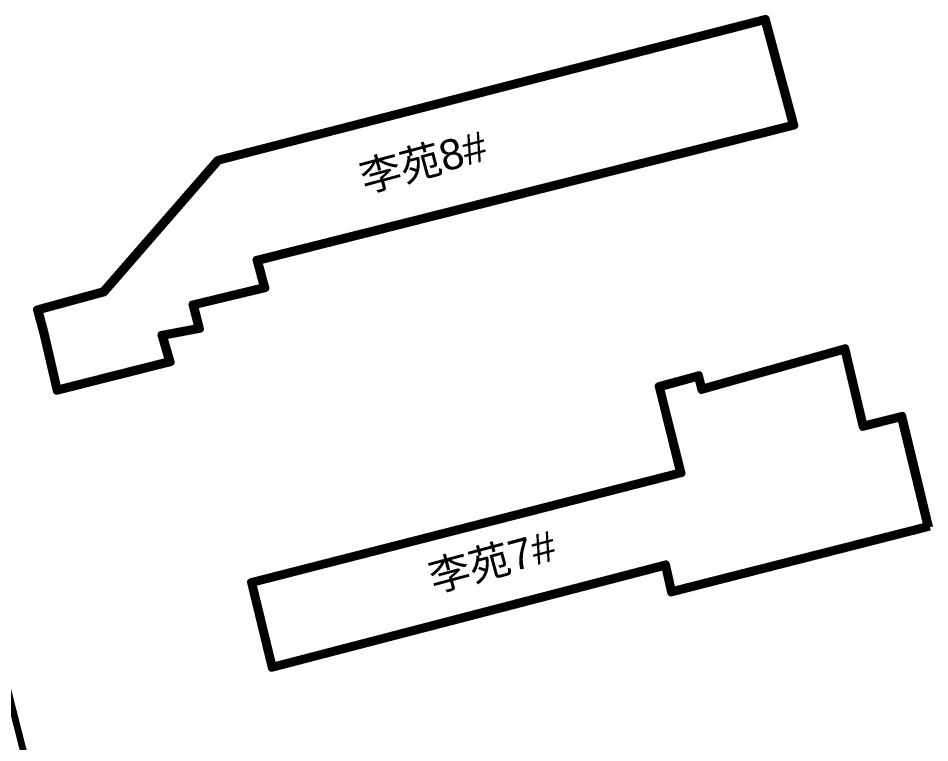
# Model space of a CAD drawing. Header units: millimetres. Extents: x -326080 to 309193, y -226399 to 796887.
# Drawn here: x 98151 to 188816, y 724797 to 796887 of the extents above; entities that cross this region are included whole.
import ezdxf

# ---------------------------------------------------------------- set-up
doc = ezdxf.new("R2010")
doc.units = ezdxf.units.MM
doc.layers.add('wall-floor', color=7, linetype='Continuous')
doc.styles.get("Standard").update_dxf_attribs({"font": 'arial.ttf'})

msp = doc.modelspace()

# ---------------------------------------------------------------- linework, layer by layer
at = {"layer": 'wall-floor', "linetype": 'ByBlock', "lineweight": 211}
for points in [[(100556.828, 765584.729), (101923.188, 759754.159), (113396.327, 762647.379), (112643.833, 765254.766), (116319.314, 765959.321), (115711.065, 768289.834), (122826.75, 770004.848), (122069.5, 772729.695), (175418.86, 786167.015), (172547.477, 796887.329), (117954.095, 782839.513), (106561.275, 769756.148), (99939.072, 767935.919)], [(188816.354, 746247.309), (186122.408, 757380.361), (182300.617, 756437.77), (180461.883, 764136.868), (166258.041, 760116.022), (165904.798, 761445.387), (161755.974, 760297.293), (163906.326, 751736.923), (121204.931, 740822.171), (123293.833, 732172.293), (162432.917, 742328.533), (163014.533, 739696.777)]]:
    msp.add_lwpolyline(points, close=True, dxfattribs=at)
for points in [[(100789.766, 765642.613), (102101.169, 760046.555), (113096.891, 762819.382), (112340.305, 765440.952), (116022.353, 766146.766), (115417.086, 768465.852), (122528.991, 770179.955), (121772.419, 772902.364), (175124.002, 786340.243), (172377.134, 796595.679), (118086.121, 782625.667), (106694.714, 769543.924), (100231.496, 767767.395), (100789.766, 765642.613)], [(81802.483, 789103.228), (96697.09, 731675.576), (106437.738, 693393.457), (111404.757, 673872.372), (123132.249, 630224.171), (131628.78, 598078.897), (118235.267, 545493.951)], [(188527.27, 746421.531), (185945.834, 757089.62), (182123.345, 756146.857), (180286.557, 763837.806), (166088.729, 759818.661), (165735.117, 761149.412), (162045.834, 760128.486), (164197.324, 751563.588), (121493.82, 740648.297), (123469.825, 732465.91), (162613.553, 742623.355), (163195.451, 739990.322), (188527.27, 746421.531)]]:
    msp.add_lwpolyline(points, dxfattribs=at)

# ---------------------------------------------------------------- texts
for s, p in [('李苑8#', (132602.643, 779487.095)), ('李苑7#', (139461.75, 739722.483))]:
    msp.add_text(s, height=3000, rotation=15, dxfattribs=at).set_placement(p)

doc.saveas('drawing.dxf')
